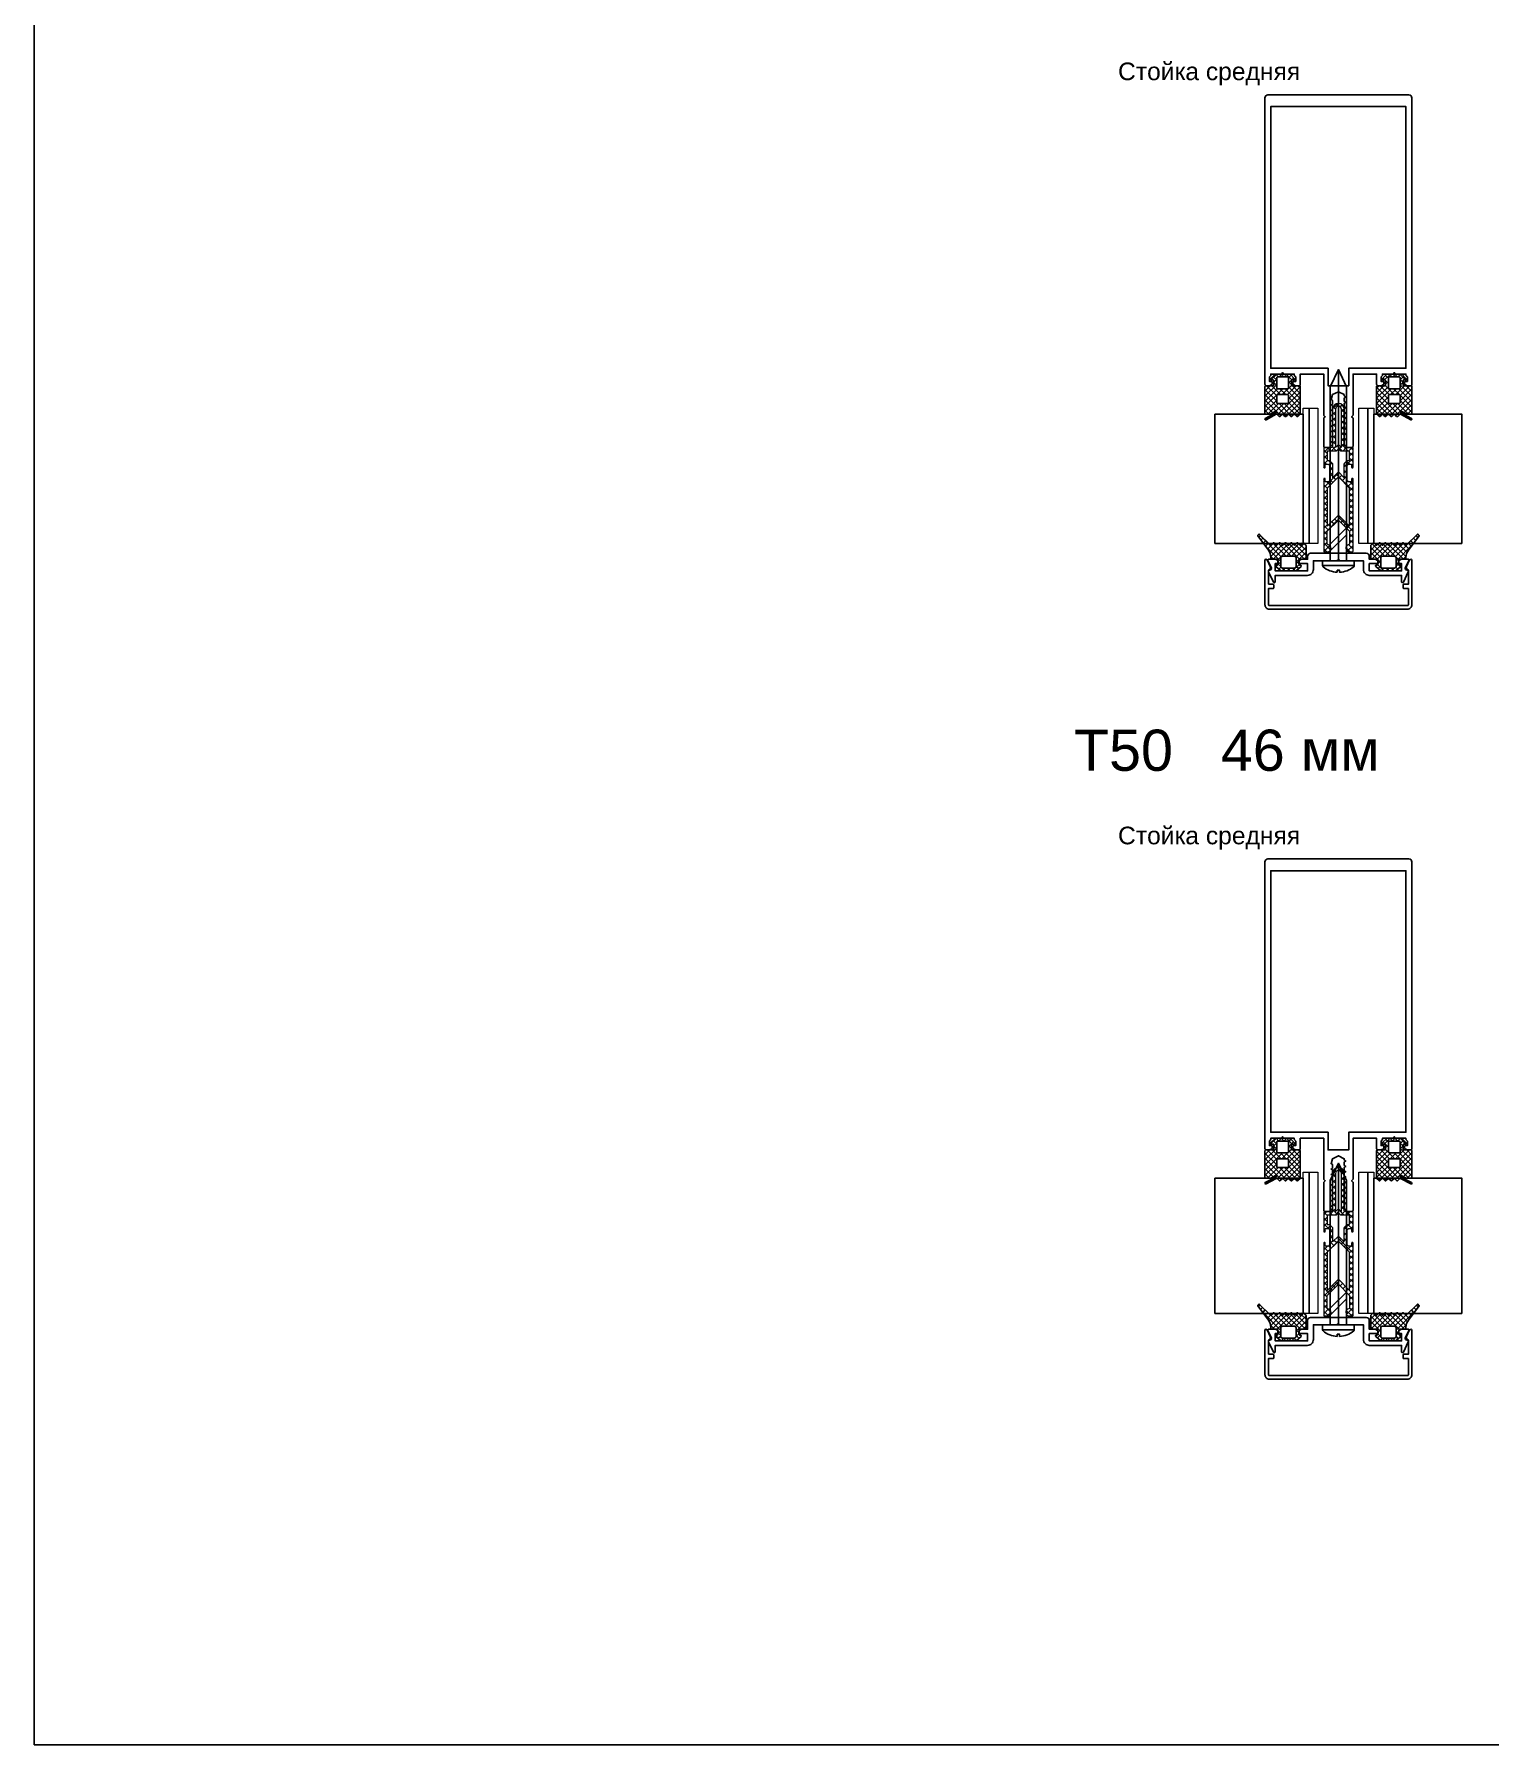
# Model space of a CAD drawing. Header units: millimetres. Extents: x 1744 to 18744, y -2272 to 2782.
# Drawn here: x 12119 to 12614, y -2272 to -1690 of the extents above; entities that cross this region are included whole.
import ezdxf

# ---------------------------------------------------------------- set-up
doc = ezdxf.new("R2010")
doc.units = ezdxf.units.MM
doc.layers.add('Steklopaket', color=5, linetype='Continuous')
doc.layers.add('подписи', color=7, linetype='Continuous')
for name, color, linetype, lineweight in [('Подкладки', 1, 'Continuous', 20), ('Уплотнители', 1, 'Continuous', 20), ('Штриховка', 1, 'Continuous', 5)]:
    doc.layers.add(name, color=color, linetype=linetype, lineweight=lineweight)
doc.styles.get("Standard").update_dxf_attribs({"font": 'arial.ttf'})

# ---------------------------------------------------------------- blocks, each defined once
blk = doc.blocks.new('КП45548')
at = {"color": 146, "true_color": 0x105689}
blk.add_lwpolyline([(-25, 21.5, 0.414214), (-24.5, 21), (-23.57, 21, 0.116434), (-23.44, 21.03), (-22.67, 21.42, 0.284079), (-22.5, 21.69), (-22.5, 22.2, 0.414214), (-22.8, 22.5), (-23.5, 22.5), (-23.5, 24), (-23.09, 24.41, 0.198912), (-23, 24.62), (-23, 25), (-19.44, 25, 0.284079), (-19.17, 25.17), (-19, 25.5), (-18.83, 25.17, 0.284079), (-18.56, 25), (-15, 25), (-15, 24.62, 0.198912), (-14.91, 24.41), (-14.5, 24), (-14.5, 22.5), (-15.2, 22.5, 0.414214), (-15.5, 22.2), (-15.5, 21.69, 0.284079), (-15.33, 21.42), (-14.56, 21.03, 0.116434), (-14.43, 21), (-13.5, 21, 0.414214), (-13, 21.5), (-13, 25), (-5, 25), (-5, 11.12, 0.198912), (-4.91, 10.91), (-4.5, 10.5), (-4.91, 10.09, 0.198912), (-5, 9.88), (-5, 0.5, 0.414214), (-4.5, 0), (-3.12, 0, 0.198912), (-2.91, 0.09), (-2.09, 0.91, 0.198912), (-2, 1.12), (-2, 1.46, 0.284079), (-2.17, 1.73), (-2.5, 1.9), (-2.17, 2.07, 0.284079), (-2, 2.34), (-2, 3.26, 0.284079), (-2.17, 3.53), (-2.5, 3.7), (-2.17, 3.87, 0.284079), (-2, 4.14), (-2, 5.06, 0.284079), (-2.17, 5.33), (-2.5, 5.5), (-2.17, 5.67, 0.284079), (-2, 5.94), (-2, 6.86, 0.284079), (-2.17, 7.13), (-2.5, 7.3), (-2.17, 7.47, 0.284079), (-2, 7.74), (-2, 8.66, 0.284079), (-2.17, 8.93), (-2.5, 9.1), (-2.17, 9.27, 0.284079), (-2, 9.54), (-2, 10.46, 0.284079), (-2.17, 10.73), (-2.5, 10.9), (-2.17, 11.07, 0.284079), (-2, 11.34), (-2, 12.26, 0.284079), (-2.17, 12.53), (-2.5, 12.7), (-2.17, 12.87, 0.284079), (-2, 13.14), (-2, 14.06, 0.284079), (-2.17, 14.33), (-2.5, 14.5), (-2.17, 14.67, 0.284079), (-2, 14.94), (-2, 15.86, 0.284079), (-2.17, 16.13), (-2.5, 16.3), (-2, 18), (0, 19), (2, 18), (2, 17.64, 0.284079), (2.17, 17.37), (2.5, 17.2), (2.17, 17.03, 0.284079), (2, 16.76), (2, 15.84, 0.284079), (2.17, 15.57), (2.5, 15.4), (2.17, 15.23, 0.284079), (2, 14.96), (2, 14.04, 0.284079), (2.17, 13.77), (2.5, 13.6), (2.17, 13.43, 0.284079), (2, 13.16), (2, 12.24, 0.284079), (2.17, 11.97), (2.5, 11.8), (2.17, 11.63, 0.284079), (2, 11.36), (2, 10.44, 0.284079), (2.17, 10.17), (2.5, 10), (2.17, 9.83, 0.284079), (2, 9.56), (2, 8.64, 0.284079), (2.17, 8.37), (2.5, 8.2), (2.17, 8.03, 0.284079), (2, 7.76), (2, 6.84, 0.284079), (2.17, 6.57), (2.5, 6.4), (2.17, 6.23, 0.284079), (2, 5.96), (2, 5.04, 0.284079), (2.17, 4.77), (2.5, 4.6), (2.17, 4.43, 0.284079), (2, 4.16), (2, 3.24, 0.284079), (2.17, 2.97), (2.5, 2.8), (2.17, 2.63, 0.284079), (2, 2.36), (2, 1.12, 0.198912), (2.09, 0.91), (2.91, 0.09, 0.198912), (3.12, 0), (4.5, 0, 0.414214), (5, 0.5), (5, 9.88, 0.198912), (4.91, 10.09), (4.5, 10.5), (4.91, 10.91, 0.198912), (5, 11.12), (5, 25), (13, 25), (13, 21.5, 0.414214), (13.5, 21), (14.43, 21, 0.116434), (14.56, 21.03), (15.33, 21.42, 0.284079), (15.5, 21.69), (15.5, 22.2, 0.414214), (15.2, 22.5), (14.5, 22.5), (14.5, 24), (14.91, 24.41, 0.198912), (15, 24.62), (15, 25), (18.56, 25, 0.284079), (18.83, 25.17), (19, 25.5), (19.17, 25.17, 0.284079), (19.44, 25), (23, 25), (23, 24.62, 0.198912), (23.09, 24.41), (23.5, 24), (23.5, 22.5), (22.8, 22.5, 0.414214), (22.5, 22.2), (22.5, 21.69, 0.284079), (22.67, 21.42), (23.44, 21.03, 0.116434), (23.57, 21), (24.5, 21, 0.414214), (25, 21.5), (25, 119, 0.414214), (24, 120), (-24, 120, 0.414214), (-25, 119)], format="xyb", close=True, dxfattribs=at)
blk.add_lwpolyline([(-3.5, 27), (-3.5, 21), (3.5, 21), (3.5, 27), (23, 27), (23, 116), (-23, 116), (-23, 27)], close=True, dxfattribs=at)
blk = doc.blocks.new('ТПУ-6002')
at = {"true_color": 0xafd9aa}
h = blk.add_hatch(dxfattribs=at)
h.set_pattern_fill('ANSI37', color=9, scale=10, angle=180, style=0)
h.set_pattern_definition([(225, (359.6389, 110.4286), (0.8838835, -0.8838835), []), (315, (359.6389, 110.4286), (0.8838835, 0.8838835), [])])
edge = h.paths.add_edge_path(flags=16)
edge.add_line((1.75, -1), (-1.75, -1))
edge.add_arc((-1.75, -1.25), 0.25, 90, 180)
edge.add_line((-2, -1.25), (-2, -4.75))
edge.add_arc((-1.75, -4.75), 0.25, 180, 270)
edge.add_line((-1.75, -5), (1.75, -5))
edge.add_arc((1.75, -4.75), 0.25, 270, 360)
edge.add_line((2, -4.75), (2, -1.25))
edge.add_arc((1.75, -1.25), 0.25, 0, 90)
edge = h.paths.add_edge_path()
edge.add_line((2.37, -12.66), (4.04, -13.57))
edge.add_arc((4.16, -13.35), 0.25, 241.51963, 270)
edge.add_line((4.16, -13.6), (5.75, -13.6))
edge.add_arc((5.75, -13.35), 0.25, 270, 360)
edge.add_line((6, -13.35), (6, -4.25))
edge.add_arc((5.75, -4.25), 0.25, 0, 90)
edge.add_line((5.75, -4), (3.25, -4))
edge.add_arc((3.25, -3.75), 0.25, 180, 270, ccw=False)
edge.add_line((3, -3.75), (3, -2.25))
edge.add_arc((3.25, -2.25), 0.25, 90, 180, ccw=False)
edge.add_line((3.25, -2), (3.9, -2))
edge.add_arc((3.9, -1.75), 0.25, 270, 405.06464)
edge.add_line((4.08, -1.57), (2.57, -0.07))
edge.add_arc((2.4, -0.25), 0.25, 45.06464, 90)
edge.add_line((2.4, 0), (-2.4, 0))
edge.add_arc((-2.4, -0.25), 0.25, 90, 134.93536)
edge.add_line((-2.57, -0.07), (-4.08, -1.57))
edge.add_arc((-3.9, -1.75), 0.25, 134.93536, 270)
edge.add_line((-3.9, -2), (-3.25, -2))
edge.add_arc((-3.25, -2.25), 0.25, 0, 90, ccw=False)
edge.add_line((-3, -2.25), (-3, -3.75))
edge.add_arc((-3.25, -3.75), 0.25, -90, 0, ccw=False)
edge.add_line((-3.25, -4), (-5.75, -4))
edge.add_arc((-5.75, -4.25), 0.25, 90, 180)
edge.add_line((-6, -4.25), (-6, -13.5))
edge.add_arc((-5.75, -13.5), 0.25, 180, 225)
edge.add_line((-5.93, -13.67), (-5.18, -14.42))
edge.add_arc((-5, -14.25), 0.25, 225, 315)
edge.add_line((-4.82, -14.42), (-4.18, -13.78))
edge.add_arc((-4, -13.95), 0.25, 45, 135, ccw=False)
edge.add_line((-3.82, -13.78), (-3.18, -14.42))
edge.add_arc((-3, -14.25), 0.25, 225, 315)
edge.add_line((-2.82, -14.42), (-2.18, -13.78))
edge.add_arc((-2, -13.95), 0.25, 45, 135, ccw=False)
edge.add_line((-1.82, -13.78), (-1.18, -14.42))
edge.add_arc((-1, -14.25), 0.25, 225, 315)
edge.add_line((-0.82, -14.42), (-0.18, -13.78))
edge.add_arc((0, -13.95), 0.25, 45, 135, ccw=False)
edge.add_line((0.18, -13.78), (0.82, -14.42))
edge.add_arc((1, -14.25), 0.25, 225, 315)
edge.add_line((1.18, -14.42), (1.87, -13.73))
edge.add_arc((2.04, -13.91), 0.25, 61.51963, 135, ccw=False)
edge.add_line((2.16, -13.69), (5.63, -15.57))
edge.add_arc((5.75, -15.35), 0.25, 241.51963, 421.51963)
edge.add_line((5.87, -15.13), (2.13, -13.1))
edge.add_arc((2.25, -12.88), 0.25, 61.51963, 241.51963, ccw=False)
edge = h.paths.add_edge_path(flags=16)
edge.add_line((1.75, -7), (-1.75, -7))
edge.add_arc((-1.75, -7.25), 0.25, 90, 180)
edge.add_line((-2, -7.25), (-2, -9.75))
edge.add_arc((-1.75, -9.75), 0.25, 180, 270)
edge.add_line((-1.75, -10), (1.75, -10))
edge.add_arc((1.75, -9.75), 0.25, 270, 360)
edge.add_line((2, -9.75), (2, -7.25))
edge.add_arc((1.75, -7.25), 0.25, 0, 90)
at = {"color": 9, "true_color": 0xafd9aa}
for points in [[(2.37, -12.66), (4.04, -13.57, 0.124913), (4.16, -13.6), (5.75, -13.6, 0.414214), (6, -13.35), (6, -4.25, 0.414214), (5.75, -4), (3.25, -4, -0.414214), (3, -3.75), (3, -2.25, -0.414214), (3.25, -2), (3.9, -2, 0.668587), (4.08, -1.57), (2.57, -0.07, 0.198619), (2.4, 0), (-2.4, 0, 0.198619), (-2.57, -0.07), (-4.08, -1.57, 0.668587), (-3.9, -2), (-3.25, -2, -0.414214), (-3, -2.25), (-3, -3.75, -0.414214), (-3.25, -4), (-5.75, -4, 0.414214), (-6, -4.25), (-6, -13.5, 0.198912), (-5.93, -13.67), (-5.18, -14.42, 0.414214), (-4.82, -14.42), (-4.18, -13.78, -0.414214), (-3.82, -13.78), (-3.18, -14.42, 0.414214), (-2.82, -14.42), (-2.18, -13.78, -0.414214), (-1.82, -13.78), (-1.18, -14.42, 0.414214), (-0.82, -14.42), (-0.18, -13.78, -0.414214), (0.18, -13.78), (0.82, -14.42, 0.414214), (1.18, -14.42), (1.87, -13.73, -0.332076), (2.16, -13.69), (5.63, -15.57, 1), (5.87, -15.13), (2.13, -13.1, -1)], [(1.75, -1), (-1.75, -1, 0.414214), (-2, -1.25), (-2, -4.75, 0.414214), (-1.75, -5), (1.75, -5, 0.414214), (2, -4.75), (2, -1.25, 0.414214)], [(1.75, -7), (-1.75, -7, 0.414214), (-2, -7.25), (-2, -9.75, 0.414214), (-1.75, -10), (1.75, -10, 0.414214), (2, -9.75), (2, -7.25, 0.414214)]]:
    blk.add_lwpolyline(points, format="xyb", close=True, dxfattribs=at)
blk = doc.blocks.new('КПС 758')
blk.add_lwpolyline([(-23.77, 2.33, 0.414214), (-23.63, 1.93), (-22.87, 1.58, -0.414214), (-22.73, 1.18), (-23.97, -1.49, 0.548619), (-23.7, -1.92), (-21.57, -1.92, 0.116434), (-21.44, -1.89), (-20.67, -1.5, 0.284079), (-20.5, -1.23), (-20.5, -0.72, 0.414214), (-20.8, -0.42), (-21.5, -0.42), (-21.5, 2.08), (-10.5, 2.08), (-10.5, -0.42), (-13.2, -0.42, 0.414214), (-13.5, -0.72), (-13.5, -1.23, 0.284079), (-13.33, -1.5), (-12.56, -1.89, 0.116434), (-12.43, -1.92), (-10.5, -1.92), (-10.5, -2.92, 0.414214), (-9.5, -3.92), (9.5, -3.92, 0.414214), (10.5, -2.92), (10.5, -1.92), (12.43, -1.92, 0.116434), (12.56, -1.89), (13.33, -1.5, 0.284079), (13.5, -1.23), (13.5, -0.72, 0.414214), (13.2, -0.42), (10.5, -0.42), (10.5, 2.08), (21.5, 2.08), (21.5, -0.42), (20.8, -0.42, 0.414214), (20.5, -0.72), (20.5, -1.23, 0.284079), (20.67, -1.5), (21.44, -1.89, 0.116434), (21.57, -1.92), (23.7, -1.92, 0.548619), (23.97, -1.49), (22.73, 1.18, -0.414214), (22.87, 1.58), (23.63, 1.93, 0.414214), (23.77, 2.33), (22.1, 5.91, 0.291473), (21.83, 6.08), (21.8, 6.08, 0.414214), (21.5, 5.78), (21.5, 3.58), (10.5, 3.58, 0.414214), (8.5, 1.58), (8.5, -1.42), (0.62, -1.42, 0.198912), (0.41, -1.51), (0, -1.92), (-0.41, -1.51, 0.198912), (-0.62, -1.42), (-8.5, -1.42), (-8.5, 1.58, 0.414214), (-10.5, 3.58), (-21.5, 3.58), (-21.5, 5.78, 0.414214), (-21.8, 6.08), (-21.83, 6.08, 0.291473), (-22.1, 5.91)], format="xyb", close=True)
blk = doc.blocks.new('ТПУ-007ММ')
at = {"true_color": 0xafd9aa}
h = blk.add_hatch(dxfattribs=at)
h.set_pattern_fill('ANSI37', color=9, scale=10, angle=180, style=0)
h.set_pattern_definition([(225, (-3851.0623, 2334.4012), (0.88388348, -0.88388348), []), (315, (-3851.0623, 2334.4012), (0.88388348, 0.88388348), [])])
edge = h.paths.add_edge_path(flags=16)
edge.add_line((2.1, -1), (-2.1, -1))
edge.add_arc((-2.1, -1.5), 0.5, 90, 180)
edge.add_line((-2.6, -1.5), (-2.6, -4.5))
edge.add_arc((-2.1, -4.5), 0.5, 180, 270)
edge.add_line((-2.1, -5), (2.1, -5))
edge.add_arc((2.1, -4.5), 0.5, 270, 360)
edge.add_line((2.6, -4.5), (2.6, -1.5))
edge.add_arc((2.1, -1.5), 0.5, 0, 90)
edge = h.paths.add_edge_path()
edge.add_arc((-3.85, -2.25), 0.25, 0, 90, ccw=False)
edge.add_line((-3.6, -2.25), (-3.6, -3.75))
edge.add_arc((-3.85, -3.75), 0.25, -90, 0, ccw=False)
edge.add_line((-3.85, -4), (-5.75, -4))
edge.add_arc((-5.75, -4.25), 0.25, 90, 180)
edge.add_line((-6, -4.25), (-6, -8.62))
edge.add_arc((-5.8, -8.62), 0.2, 180, 225)
edge.add_line((-5.94, -8.76), (-5.18, -9.53))
edge.add_arc((-5, -9.35), 0.25, 225, 315)
edge.add_line((-4.82, -9.53), (-4.18, -8.88))
edge.add_arc((-4, -9.06), 0.25, 45, 135, ccw=False)
edge.add_line((-3.82, -8.88), (-3.18, -9.53))
edge.add_arc((-3, -9.35), 0.25, 225, 315)
edge.add_line((-2.82, -9.53), (-2.18, -8.88))
edge.add_arc((-2, -9.06), 0.25, 45, 135, ccw=False)
edge.add_line((-1.82, -8.88), (-1.18, -9.53))
edge.add_arc((-1, -9.35), 0.25, 225, 315)
edge.add_line((-0.82, -9.53), (-0.18, -8.88))
edge.add_arc((0, -9.06), 0.25, 45, 135, ccw=False)
edge.add_line((0.18, -8.88), (0.82, -9.53))
edge.add_arc((1, -9.35), 0.25, 225, 315)
edge.add_line((1.18, -9.53), (1.82, -8.88))
edge.add_arc((2, -9.06), 0.25, 45, 135, ccw=False)
edge.add_line((2.18, -8.88), (2.82, -9.53))
edge.add_arc((3, -9.35), 0.25, 225, 315)
edge.add_line((3.18, -9.53), (3.82, -8.88))
edge.add_arc((4, -9.06), 0.25, 45, 135, ccw=False)
edge.add_line((4.18, -8.88), (4.82, -9.53))
edge.add_arc((5, -9.35), 0.25, 225, 315)
edge.add_line((5.18, -9.53), (5.82, -8.88))
edge.add_arc((6, -9.06), 0.25, 45, 135, ccw=False)
edge.add_line((6.18, -8.88), (9.82, -12.42))
edge.add_arc((10, -12.25), 0.25, 225, 315)
edge.add_line((10.18, -12.42), (10.39, -12.21))
edge.add_arc((10.21, -12.04), 0.25, 315, 380.22486)
edge.add_line((10.44, -11.95), (6.8, -7.06))
edge.add_arc((10, -4.67), 4, 180, 216.76049, ccw=False)
edge.add_line((6, -4.67), (6, -4.3))
edge.add_arc((5.7, -4.3), 0.3, 360, 450)
edge.add_line((5.7, -4), (3.85, -4))
edge.add_arc((3.85, -3.75), 0.25, 180, 270, ccw=False)
edge.add_line((3.6, -3.75), (3.6, -2.25))
edge.add_arc((3.85, -2.25), 0.25, 90, 180, ccw=False)
edge.add_line((3.85, -2), (4.1, -2))
edge.add_arc((4.1, -1.75), 0.25, 270, 405.06464)
edge.add_line((4.28, -1.57), (2.57, -0.07))
edge.add_arc((2.4, -0.25), 0.25, 45.06464, 90)
edge.add_line((2.4, 0), (-2.4, 0))
edge.add_arc((-2.4, -0.25), 0.25, 90, 134.93536)
edge.add_line((-2.57, -0.07), (-4.28, -1.57))
edge.add_arc((-4.1, -1.75), 0.25, 134.93536, 270)
edge.add_line((-4.1, -2), (-3.85, -2))
at = {"color": 9, "true_color": 0xafd9aa}
for points in [[(-3.85, -2, -0.414214), (-3.6, -2.25), (-3.6, -3.75, -0.414214), (-3.85, -4), (-5.75, -4, 0.414214), (-6, -4.25), (-6, -8.62, 0.198912), (-5.94, -8.76), (-5.18, -9.53, 0.414214), (-4.82, -9.53), (-4.18, -8.88, -0.414214), (-3.82, -8.88), (-3.18, -9.53, 0.414214), (-2.82, -9.53), (-2.18, -8.88, -0.414214), (-1.82, -8.88), (-1.18, -9.53, 0.414214), (-0.82, -9.53), (-0.18, -8.88, -0.414214), (0.18, -8.88), (0.82, -9.53, 0.414214), (1.18, -9.53), (1.82, -8.88, -0.414214), (2.18, -8.88), (2.82, -9.53, 0.414214), (3.18, -9.53), (3.82, -8.88, -0.414214), (4.18, -8.88), (4.82, -9.53, 0.414214), (5.18, -9.53), (5.82, -8.88, -0.414214), (6.18, -8.88), (9.82, -12.42, 0.414214), (10.18, -12.42), (10.39, -12.21, 0.292538), (10.44, -11.95), (6.8, -7.06, -0.161788), (6, -4.67), (6, -4.3, 0.414214), (5.7, -4), (3.85, -4, -0.414214), (3.6, -3.75), (3.6, -2.25, -0.414214), (3.85, -2), (4.1, -2, 0.668587), (4.28, -1.57), (2.57, -0.07, 0.198619), (2.4, 0), (-2.4, 0, 0.198619), (-2.57, -0.07), (-4.28, -1.57, 0.668587), (-4.1, -2)], [(2.1, -1), (-2.1, -1, 0.414214), (-2.6, -1.5), (-2.6, -4.5, 0.414214), (-2.1, -5), (2.1, -5, 0.414214), (2.6, -4.5), (2.6, -1.5, 0.414214)]]:
    blk.add_lwpolyline(points, format="xyb", close=True, dxfattribs=at)
blk = doc.blocks.new('КП45310')
at = {"color": 0}
blk.add_lwpolyline([(23.8, -4.26), (23.8, -8.78, -0.279739), (23.48, -9.31, 0.401559), (23.17, -10.23), (24.24, -12.52, 0.802585), (25, -12.36), (25, 2.74, 0.414214), (23.5, 4.24), (-23.5, 4.24, 0.414214), (-25, 2.74), (-25, -12.36, 0.802585), (-24.24, -12.52), (-23.17, -10.23, 0.401559), (-23.48, -9.31, -0.279739), (-23.8, -8.78), (-23.8, -4.26), (-22.3, -4.26, 0.414214), (-22, -3.96), (-22, -3.06, 0.414214), (-22.3, -2.76), (-23.8, -2.76), (-23.8, 2.74, -0.414214), (-23.5, 3.04), (23.5, 3.04, -0.414214), (23.8, 2.74), (23.8, -2.76), (22.3, -2.76, 0.414214), (22, -3.06), (22, -3.96, 0.414214), (22.3, -4.26)], format="xyb", close=True, dxfattribs=at)
blk = doc.blocks.new('ВС 5.5х65-70 А2 DIN7504-K')
for p, q in [((0, 0), (0, -65)), ((-5.4, -66.69), (5.4, -66.69))]:
    blk.add_line(p, q)
for points in [[(2.75, -65), (2.75, -5.9), (0, 0), (-2.75, -5.9), (-2.75, -65)], [(-2.75, -61.67), (2.75, -56.17), (2.75, -53.88), (-2.75, -59.38)]]:
    blk.add_lwpolyline(points, close=True)
blk.add_lwpolyline([(-0.39, -68.94, -0.161849), (-5.22, -67.08, -0.223888), (-5.4, -66.69), (-5.4, -65), (5.4, -65), (5.4, -66.69, -0.223888), (5.22, -67.08, -0.161849), (0.39, -68.94), (0.39, -68.24), (-0.39, -68.24)], format="xyb", close=True)
blk = doc.blocks.new('Т50-09')
at = {"layer": 'Штриховка', "lineweight": 5, "true_color": 0xf8991e}
h = blk.add_hatch(dxfattribs=at)
h.set_pattern_fill('ANSI37', color=30, scale=11.2, angle=90, style=0)
h.set_pattern_definition([(135, (-7178.6142, 4044.2835), (-0.9899495, -0.9899495), []), (225, (-7178.6142, 4044.2835), (0.9899495, -0.9899495), [])])
edge = h.paths.add_edge_path()
edge.add_arc((-19.7, 4.8), 0.2, 90, 180)
edge.add_line((-19.9, 4.8), (-19.9, 4.7))
edge.add_arc((-19.7, 4.7), 0.2, 180, 270)
edge.add_line((-19.7, 4.5), (-18.7, 4.5))
edge.add_line((-18.7, 4.5), (-18.7, 3.39))
edge.add_line((-18.7, 3.39), (-19.09, 3))
edge.add_line((-19.09, 3), (-24.31, 3))
edge.add_line((-24.31, 3), (-24.7, 3.39))
edge.add_line((-24.7, 3.39), (-24.7, 4.5))
edge.add_line((-24.7, 4.5), (-23.7, 4.5))
edge.add_arc((-23.7, 4.7), 0.2, 270, 360)
edge.add_line((-23.5, 4.7), (-23.5, 4.8))
edge.add_arc((-23.7, 4.8), 0.2, 0, 90)
edge.add_line((-23.7, 5), (-48.2, 5))
edge.add_arc((-48.2, 4.7), 0.3, 90, 180)
edge.add_line((-48.5, 4.7), (-48.5, 3.75))
edge.add_arc((-47.25, 3.75), 1.25, 180, 350.7182)
edge.add_arc((-45.72, 3.5), 0.3, 90, 170.7182, ccw=False)
edge.add_line((-45.72, 3.8), (-41.5, 3.8))
edge.add_line((-41.5, 3.8), (-37.7, 0))
edge.add_line((-37.7, 0), (-41.5, -3.8))
edge.add_line((-41.5, -3.8), (-45.72, -3.8))
edge.add_arc((-45.72, -3.5), 0.3, 189.2818, 270, ccw=False)
edge.add_arc((-47.25, -3.75), 1.25, 9.2818, 180)
edge.add_line((-48.5, -3.75), (-48.5, -4.7))
edge.add_arc((-48.2, -4.7), 0.3, 180, 270)
edge.add_line((-48.2, -5), (-23.7, -5))
edge.add_arc((-23.7, -4.8), 0.2, 270, 360)
edge.add_line((-23.5, -4.8), (-23.5, -4.7))
edge.add_arc((-23.7, -4.7), 0.2, 0, 90)
edge.add_line((-23.7, -4.5), (-24.7, -4.5))
edge.add_line((-24.7, -4.5), (-24.7, -3.39))
edge.add_line((-24.7, -3.39), (-24.31, -3))
edge.add_line((-24.31, -3), (-19.09, -3))
edge.add_line((-19.09, -3), (-18.7, -3.39))
edge.add_line((-18.7, -3.39), (-18.7, -4.5))
edge.add_line((-18.7, -4.5), (-19.7, -4.5))
edge.add_arc((-19.7, -4.7), 0.2, 90, 180)
edge.add_line((-19.9, -4.7), (-19.9, -4.8))
edge.add_arc((-19.7, -4.8), 0.2, 180, 270)
edge.add_line((-19.7, -5), (-13.3, -5))
edge.add_arc((-13.3, -4.7), 0.3, 270, 360)
edge.add_line((-13, -4.7), (-13, -2.3))
edge.add_arc((-12.7, -2.3), 0.3, 90, 180, ccw=False)
edge.add_line((-12.7, -2), (-6.2, -2))
edge.add_arc((-6, -2), 0.2, 180, 360)
edge.add_line((-5.8, -2), (0, -2))
edge.add_arc((0, 0), 2, 270, 450)
edge.add_line((0, 2), (-5.8, 2))
edge.add_arc((-6, 2), 0.2, 0, 180)
edge.add_line((-6.2, 2), (-12.7, 2))
edge.add_arc((-12.7, 2.3), 0.3, 180, 270, ccw=False)
edge.add_line((-13, 2.3), (-13, 4.7))
edge.add_arc((-13.3, 4.7), 0.3, 0, 90)
edge.add_line((-13.3, 5), (-19.7, 5))
edge = h.paths.add_edge_path(flags=16)
edge.add_line((-14.2, 3.8), (-17.4, 3.8))
edge.add_line((-17.4, 3.8), (-17.4, 3.12))
edge.add_arc((-17.7, 3.12), 0.3, 315, 360, ccw=False)
edge.add_line((-17.49, 2.91), (-18.31, 2.09))
edge.add_arc((-18.52, 2.3), 0.3, 270, 315, ccw=False)
edge.add_line((-18.52, 2), (-23.31, 2))
edge.add_line((-23.31, 2), (-21.31, 0))
edge.add_line((-21.31, 0), (-23.31, -2))
edge.add_line((-23.31, -2), (-18.52, -2))
edge.add_arc((-18.52, -2.3), 0.3, 45, 90, ccw=False)
edge.add_line((-18.31, -2.09), (-17.49, -2.91))
edge.add_arc((-17.7, -3.12), 0.3, 0, 45, ccw=False)
edge.add_line((-17.4, -3.12), (-17.4, -3.8))
edge.add_line((-17.4, -3.8), (-14.2, -3.8))
edge.add_line((-14.2, -3.8), (-14.2, -0.79))
edge.add_line((-14.2, -0.79), (-13.41, 0))
edge.add_line((-13.41, 0), (-14.2, 0.79))
edge.add_line((-14.2, 0.79), (-14.2, 3.8))
edge = h.paths.add_edge_path(flags=16)
edge.add_line((-12, 0), (-13, -1))
edge.add_line((-13, -1), (0, -1))
edge.add_arc((0, 0), 1, 270, 450)
edge.add_line((0, 1), (-13, 1))
edge.add_line((-13, 1), (-12, 0))
h.paths.add_polyline_path([(-39.8, 3.8), (-36, 0), (-39.8, -3.8), (-26.8, -3.8), (-23, 0), (-26.8, 3.8)], flags=16)
at = {"layer": 'Уплотнители', "color": 30, "true_color": 0xf8991e}
for points in [[(-19.7, 5, 0.414214), (-19.9, 4.8), (-19.9, 4.7, 0.414214), (-19.7, 4.5), (-18.7, 4.5), (-18.7, 3.39), (-19.09, 3), (-24.31, 3), (-24.7, 3.39), (-24.7, 4.5), (-23.7, 4.5, 0.414214), (-23.5, 4.7), (-23.5, 4.8, 0.414214), (-23.7, 5), (-48.2, 5, 0.414214), (-48.5, 4.7), (-48.5, 3.75, 0.922113), (-46.02, 3.55, -0.367523), (-45.72, 3.8), (-41.5, 3.8), (-37.7, 0), (-41.5, -3.8), (-45.72, -3.8, -0.367523), (-46.02, -3.55, 0.922113), (-48.5, -3.75), (-48.5, -4.7, 0.414214), (-48.2, -5), (-23.7, -5, 0.414214), (-23.5, -4.8), (-23.5, -4.7, 0.414214), (-23.7, -4.5), (-24.7, -4.5), (-24.7, -3.39), (-24.31, -3), (-19.09, -3), (-18.7, -3.39), (-18.7, -4.5), (-19.7, -4.5, 0.414214), (-19.9, -4.7), (-19.9, -4.8, 0.414214), (-19.7, -5), (-13.3, -5, 0.414214), (-13, -4.7), (-13, -2.3, -0.414214), (-12.7, -2), (-6.2, -2, 1), (-5.8, -2), (0, -2, 1), (0, 2), (-5.8, 2, 1), (-6.2, 2), (-12.7, 2, -0.414214), (-13, 2.3), (-13, 4.7, 0.414214), (-13.3, 5)], [(-14.2, 3.8), (-17.4, 3.8), (-17.4, 3.12, -0.198912), (-17.49, 2.91), (-18.31, 2.09, -0.198912), (-18.52, 2), (-23.31, 2), (-21.31, 0), (-23.31, -2), (-18.52, -2, -0.198912), (-18.31, -2.09), (-17.49, -2.91, -0.198912), (-17.4, -3.12), (-17.4, -3.8), (-14.2, -3.8), (-14.2, -0.79), (-13.41, 0), (-14.2, 0.79)], [(-12, 0), (-13, -1), (0, -1, 1), (0, 1), (-13, 1), (-12, 0)]]:
    blk.add_lwpolyline(points, format="xyb", close=True, dxfattribs=at)
blk.add_lwpolyline([(-39.8, 3.8), (-36, 0), (-39.8, -3.8), (-26.8, -3.8), (-23, 0), (-26.8, 3.8)], close=True, dxfattribs=at)
blk = doc.blocks.new('КПС 575')
blk.add_lwpolyline([(-23.77, 3.16, 0.414214), (-23.63, 2.76), (-22.87, 2.41, -0.414214), (-22.73, 2.01), (-23.97, -0.66, 0.548619), (-23.7, -1.09), (-21.57, -1.09, 0.116434), (-21.44, -1.06), (-20.67, -0.67, 0.284079), (-20.5, -0.4), (-20.5, 0.11, 0.414214), (-20.8, 0.41), (-21.5, 0.41), (-21.5, 2.91), (-10.5, 2.91), (-10.5, 0.41), (-13.2, 0.41, 0.414214), (-13.5, 0.11), (-13.5, -0.4, 0.284079), (-13.33, -0.67), (-12.56, -1.06, 0.116434), (-12.43, -1.09), (-10.5, -1.09), (-10.5, -4.09, 0.414214), (-9.5, -5.09), (9.5, -5.09, 0.414214), (10.5, -4.09), (10.5, -1.09), (12.43, -1.09, 0.116434), (12.56, -1.06), (13.33, -0.67, 0.284079), (13.5, -0.4), (13.5, 0.11, 0.414214), (13.2, 0.41), (10.5, 0.41), (10.5, 2.91), (21.5, 2.91), (21.5, 0.41), (20.8, 0.41, 0.414214), (20.5, 0.11), (20.5, -0.4, 0.284079), (20.67, -0.67), (21.44, -1.06, 0.116434), (21.57, -1.09), (23.7, -1.09, 0.548619), (23.97, -0.66), (22.73, 2.01, -0.414214), (22.87, 2.41), (23.63, 2.76, 0.414214), (23.77, 3.16), (22.1, 6.74, 0.291473), (21.83, 6.91), (21.8, 6.91, 0.414214), (21.5, 6.61), (21.5, 4.41), (10.5, 4.41, 0.414214), (8.5, 2.41), (8.5, -2.59), (0.62, -2.59, 0.198912), (0.41, -2.68), (0, -3.09), (-0.41, -2.68, 0.198912), (-0.62, -2.59), (-8.5, -2.59), (-8.5, 2.41, 0.414214), (-10.5, 4.41), (-21.5, 4.41), (-21.5, 6.61, 0.414214), (-21.8, 6.91), (-21.83, 6.91, 0.291473), (-22.1, 6.74)], format="xyb", close=True)
blk = doc.blocks.new('ВС 5.5х55 А2 DIN7981')
for p, q in [((0, 0), (0, -55)), ((-5.4, -56.69), (5.4, -56.69))]:
    blk.add_line(p, q)
for points in [[(2.75, -55), (2.75, -5.9), (0, 0), (-2.75, -5.9), (-2.75, -55)], [(-2.75, -51.67), (2.75, -46.17), (2.75, -43.88), (-2.75, -49.38)]]:
    blk.add_lwpolyline(points, close=True)
blk.add_lwpolyline([(-0.39, -58.94, -0.161849), (-5.22, -57.08, -0.223888), (-5.4, -56.69), (-5.4, -55), (5.4, -55), (5.4, -56.69, -0.223888), (5.22, -57.08, -0.161849), (0.39, -58.94), (0.39, -58.24), (-0.39, -58.24)], format="xyb", close=True)

msp = doc.modelspace()

# ---------------------------------------------------------------- linework, layer by layer
msp.add_lwpolyline([(12118.863, 2576.164), (13715.412, 2576.164), (13715.412, -2272.042), (12118.863, -2272.042)], close=True)
at = {"layer": 'Steklopaket'}
for points in [[(12520.696, -1819.24), (12550.696, -1819.24), (12550.696, -1863.24), (12520.696, -1863.24)], [(12574.696, -1819.24), (12604.696, -1819.24), (12604.696, -1863.24), (12574.696, -1863.24)], [(12520.696, -2079.24), (12550.696, -2079.24), (12550.696, -2125.24), (12520.696, -2125.24)], [(12574.696, -2079.24), (12604.696, -2079.24), (12604.696, -2125.24), (12574.696, -2125.24)]]:
    msp.add_lwpolyline(points, close=True, dxfattribs=at)
at = {"layer": 'Подкладки'}
for points in [[(12550.696, -1817.24), (12552.696, -1817.24), (12552.696, -1863.24), (12550.696, -1863.24)], [(12552.696, -1817.24), (12555.696, -1817.24), (12555.696, -1863.24), (12552.696, -1863.24)], [(12569.696, -1817.24), (12572.696, -1817.24), (12572.696, -1863.24), (12569.696, -1863.24)], [(12572.696, -1817.24), (12574.696, -1817.24), (12574.696, -1863.24), (12572.696, -1863.24)], [(12550.696, -2077.24), (12552.696, -2077.24), (12552.696, -2125.24), (12550.696, -2125.24)], [(12552.696, -2077.24), (12555.696, -2077.24), (12555.696, -2125.24), (12552.696, -2125.24)], [(12569.696, -2077.24), (12572.696, -2077.24), (12572.696, -2125.24), (12569.696, -2125.24)], [(12572.696, -2077.24), (12574.696, -2077.24), (12574.696, -2125.24), (12572.696, -2125.24)]]:
    msp.add_lwpolyline(points, close=True, dxfattribs=at)

# ---------------------------------------------------------------- block references
for name, p in [('КП45548', (12562.696, -1830.64)), ('ВС 5.5х65-70 А2 DIN7504-K', (12562.696, -1804.139)), ('ТПУ-6002', (12581.696, -1805.64)), ('КП45548', (12562.696, -2090.64)), ('ТПУ-6002', (12581.696, -2065.64)), ('ВС 5.5х55 А2 DIN7981', (12562.696, -2074.141))]:
    msp.add_blockref(name, p)
at = {"xscale": -1}
for p in [(12543.696, -1805.64), (12543.696, -2065.64)]:
    msp.add_blockref('ТПУ-6002', p, dxfattribs=at)
for name, p, rotation in [('Т50-09', (12562.696, -1817.64), 90), ('ТПУ-007ММ', (12545.696, -1872.64), 180), ('КПС 758', (12562.696, -1870.557), 180), ('КП45310', (12562.696, -1881.396), 180), ('Т50-09', (12562.696, -2077.64), 90), ('ТПУ-007ММ', (12545.696, -2134.64), 180), ('КПС 575', (12562.696, -2131.729), 180), ('КП45310', (12562.696, -2143.396), 180)]:
    msp.add_blockref(name, p, dxfattribs=dict(rotation=rotation))
at = {"xscale": -1, "rotation": 180}
for p in [(12579.696, -1872.64), (12579.696, -2134.64)]:
    msp.add_blockref('ТПУ-007ММ', p, dxfattribs=at)

# ---------------------------------------------------------------- texts
at = {"layer": 'подписи'}
for s, height, p in [('Стойка средняя', 6, (12487.696, -1705.64)), ('Т50   46 мм', 14, (12472.696, -1940.64)), ('Стойка средняя', 6, (12487.696, -1965.64))]:
    msp.add_text(s, height=height, dxfattribs=at).set_placement(p)

doc.saveas('drawing.dxf')
